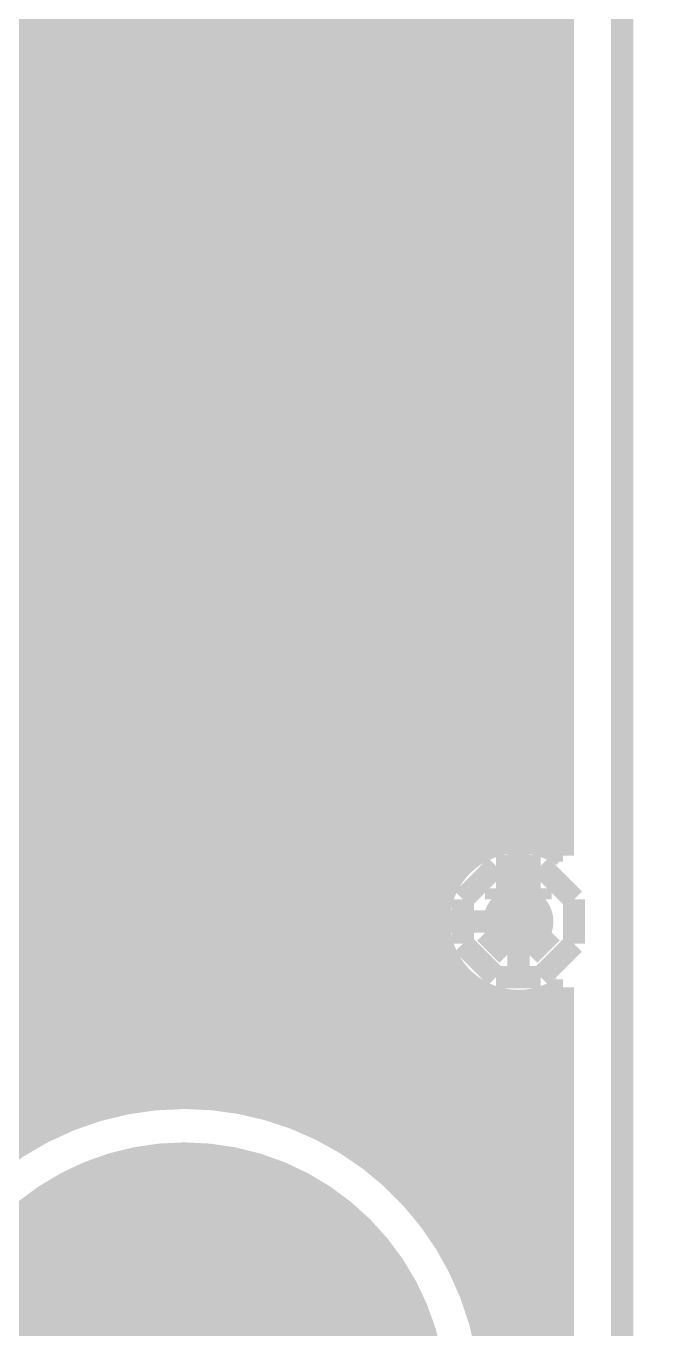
# Model space of a CAD drawing. Extents: x 980 to 1163, y 595 to 881.
# Drawn here: x 1044.55 to 1051.81, y 750.56 to 765.45 of the extents above; entities that cross this region are included whole.
import ezdxf

# ---------------------------------------------------------------- set-up
doc = ezdxf.new("R2010")
doc.units = 0
doc.header["$LTSCALE"] = 10
doc.header["$MEASUREMENT"] = 0
doc.layers.get('0').update_dxf_attribs({"linetype": 'CONTINUOUS'})
for name, color, linetype in [('22-304-2_BOT', 7, 'CONTINUOUS'), ('22-304-2_DRD', 7, 'CONTINUOUS'), ('22-304-2_DRL', 2, 'CONTINUOUS'), ('22-304-2_IN1', 4, 'CONTINUOUS'), ('22-304-2_IN2', 3, 'CONTINUOUS'), ('22-304-2_SMB', 5, 'CONTINUOUS'), ('22-304-2_SMT', 10, 'CONTINUOUS'), ('22-304-2_SPB', 14, 'CONTINUOUS'), ('22-304-2_SSB', 12, 'CONTINUOUS'), ('22-304-2_TOP', 13, 'CONTINUOUS'), ('THRUHOLE_TAP', 7, 'CONTINUOUS')]:
    doc.layers.add(name, color=color, linetype=linetype)

# ---------------------------------------------------------------- blocks, each defined once
blk = doc.blocks.new('ROUND_1')
at = {"const_width": 2.99974}
blk.add_lwpolyline([(-1.49987, 0, 1), (1.49987, 0, 1)], format="xyb", close=True, dxfattribs=at)
blk = doc.blocks.new('ROUND_39')
at = {"const_width": 0.40005}
blk.add_lwpolyline([(-0.200024, 0, 1), (0.200024, 0, 1)], format="xyb", close=True, dxfattribs=at)
blk = doc.blocks.new('RECTANGLE_47')
blk.add_solid([(0.4064, 0.4826), (0.4064, -0.4826), (-0.4064, 0.4826), (-0.4064, -0.4826)])
blk = doc.blocks.new('ROUND_83')
at = {"const_width": 1.6002}
blk.add_lwpolyline([(-0.8001, 0, 1), (0.8001, 0, 1)], format="xyb", close=True, dxfattribs=at)
blk = doc.blocks.new('ROUND_88')
at = {"const_width": 0.10033}
blk.add_lwpolyline([(-0.050164, 0, 1), (0.050164, 0, 1)], format="xyb", close=True, dxfattribs=at)
blk = doc.blocks.new('ROUND_42')
at = {"const_width": 0.40005}
blk.add_lwpolyline([(-0.200024, 0, 1), (0.200024, 0, 1)], format="xyb", close=True, dxfattribs=at)
blk = doc.blocks.new('ROUND_80')
at = {"const_width": 0.10033}
blk.add_lwpolyline([(-0.050164, 0, 1), (0.050164, 0, 1)], format="xyb", close=True, dxfattribs=at)

msp = doc.modelspace()

# ---------------------------------------------------------------- linework, layer by layer
at = {"layer": '22-304-2_BOT'}
for points, const_width in [([(1050.174, 755.214), (1050.174, 778.963), (1050.301, 779.09), (1050.301, 790.901), (1050.555, 791.155)], 0.254), ([(1049.539, 776.413), (1049.539, 755.862)], 0.254), ([(1049.361, 776.235), (1049.361, 755.618)], 0.254), ([(1049.133, 776.007), (1049.133, 753.853)], 0.254), ([(1048.904, 775.778), (1048.904, 753.998)], 0.254), ([(1048.676, 775.549), (1048.676, 754.125)], 0.254), ([(1048.447, 775.321), (1048.447, 754.236)], 0.254), ([(1048.218, 775.092), (1048.218, 754.335)], 0.254), ([(1047.99, 774.864), (1047.99, 754.419)], 0.254), ([(1047.761, 771.541), (1047.761, 758.237)], 0.254), ([(1047.533, 771.102), (1047.533, 758.237)], 0.254), ([(1047.304, 770.927), (1047.304, 758.237)], 0.254), ([(1047.075, 770.759), (1047.075, 758.237)], 0.254), ([(1046.847, 770.53), (1046.847, 758.237)], 0.254), ([(1046.618, 770.302), (1046.618, 758.237)], 0.254), ([(1046.39, 770.073), (1046.39, 758.237)], 0.254), ([(1046.161, 769.845), (1046.161, 758.237)], 0.254), ([(1045.932, 769.616), (1045.932, 758.237)], 0.254), ([(1045.704, 769.387), (1045.704, 758.237)], 0.254), ([(1045.475, 769.159), (1045.475, 758.237)], 0.254), ([(1045.247, 768.93), (1045.247, 758.237)], 0.254), ([(1045.018, 768.702), (1045.018, 758.237)], 0.254), ([(1044.726, 768.409), (1044.726, 758.237)], 0.254), ([(1044.726, 768.409), (1044.726, 758.237)], 0.254), ([(1044.789, 768.473), (1044.789, 758.237)], 0.254), ([(1049.539, 765.501), (1044.726, 765.501)], 0.254), ([(1049.539, 765.273), (1044.726, 765.273)], 0.254), ([(1049.539, 765.044), (1044.726, 765.044)], 0.254), ([(1049.539, 764.815), (1044.726, 764.815)], 0.254), ([(1049.539, 764.587), (1044.726, 764.587)], 0.254), ([(1049.539, 764.358), (1044.726, 764.358)], 0.254), ([(1049.539, 764.13), (1044.726, 764.13)], 0.254), ([(1049.539, 763.901), (1044.726, 763.901)], 0.254), ([(1049.539, 763.672), (1044.726, 763.672)], 0.254), ([(1049.539, 763.444), (1044.726, 763.444)], 0.254), ([(1049.539, 763.215), (1044.726, 763.215)], 0.254), ([(1049.539, 762.987), (1044.726, 762.987)], 0.254), ([(1049.539, 762.758), (1044.726, 762.758)], 0.254), ([(1049.539, 762.529), (1044.726, 762.529)], 0.254), ([(1049.539, 762.301), (1044.726, 762.301)], 0.254), ([(1049.539, 762.072), (1044.726, 762.072)], 0.254), ([(1049.539, 761.844), (1044.726, 761.844)], 0.254), ([(1049.539, 761.615), (1044.726, 761.615)], 0.254), ([(1049.539, 761.386), (1044.726, 761.386)], 0.254), ([(1049.539, 761.158), (1044.726, 761.158)], 0.254), ([(1049.539, 760.929), (1044.726, 760.929)], 0.254), ([(1049.539, 760.701), (1044.726, 760.701)], 0.254), ([(1049.539, 760.472), (1044.726, 760.472)], 0.254), ([(1049.539, 760.243), (1044.726, 760.243)], 0.254), ([(1049.539, 760.015), (1044.726, 760.015)], 0.254), ([(1049.539, 759.786), (1044.726, 759.786)], 0.254), ([(1049.539, 759.558), (1044.726, 759.558)], 0.254), ([(1049.539, 759.329), (1044.726, 759.329)], 0.254), ([(1049.539, 759.1), (1044.726, 759.1)], 0.254), ([(1049.539, 758.872), (1044.726, 758.872)], 0.254), ([(1049.539, 758.643), (1044.726, 758.643)], 0.254), ([(1049.539, 758.415), (1044.726, 758.415)], 0.254), ([(1044.815, 758.237), (1044.739, 758.237)], 0.254), ([(1046.161, 758.237), (1044.815, 758.237)], 0.254), ([(1046.567, 758.237), (1046.161, 758.237)], 0.254), ([(1047.99, 758.237), (1047.99, 756.256), (1046.567, 756.256)], 0.254), ([(1047.99, 758.237), (1046.567, 758.237)], 0.254), ([(1047.075, 758.173), (1047.075, 757.246)], 0.381), ([(1049.539, 758.186), (1047.99, 758.186)], 0.254), ([(1049.539, 757.957), (1047.99, 757.957)], 0.254), ([(1049.539, 757.729), (1047.99, 757.729)], 0.254), ([(1049.539, 757.5), (1047.99, 757.5)], 0.254), ([(1045.653, 757.246), (1043.9, 757.246)], 0.635), ([(1048.142, 757.246), (1047.075, 757.246)], 0.635), ([(1047.926, 757.246), (1047.075, 757.246)], 0.381), ([(1047.075, 756.319), (1047.075, 757.246)], 0.381), ([(1049.539, 757.272), (1047.99, 757.272)], 0.254), ([(1049.539, 757.043), (1047.99, 757.043)], 0.254), ([(1049.539, 756.814), (1047.99, 756.814)], 0.254), ([(1049.539, 756.586), (1047.99, 756.586)], 0.254), ([(1049.539, 756.357), (1047.99, 756.357)], 0.254), ([(1044.739, 756.256), (1043.392, 756.256)], 0.254), ([(1044.561, 756.256), (1044.561, 754.358)], 0.254), ([(1044.815, 756.256), (1044.739, 756.256)], 0.254), ([(1044.789, 756.256), (1044.789, 754.439)], 0.254), ([(1046.161, 756.256), (1044.815, 756.256)], 0.254), ([(1045.018, 756.256), (1045.018, 754.511)], 0.254), ([(1045.247, 756.256), (1045.247, 754.569)], 0.254), ([(1045.475, 756.256), (1045.475, 754.615)], 0.254), ([(1045.704, 756.256), (1045.704, 754.65)], 0.254), ([(1045.932, 756.256), (1045.932, 754.676)], 0.254), ([(1046.567, 756.256), (1046.161, 756.256)], 0.254), ([(1046.161, 756.256), (1046.161, 754.688)], 0.254), ([(1046.39, 756.256), (1046.39, 754.693)], 0.254), ([(1046.618, 756.256), (1046.618, 754.686)], 0.254), ([(1046.847, 756.256), (1046.847, 754.668)], 0.254), ([(1047.075, 756.256), (1047.075, 754.643)], 0.254), ([(1047.304, 756.256), (1047.304, 754.602)], 0.254), ([(1047.533, 756.256), (1047.533, 754.554)], 0.254), ([(1047.761, 756.256), (1047.761, 754.493)], 0.254), ([(1049.539, 756.129), (1043.113, 756.129)], 0.254), ([(1049.539, 755.9), (1043.113, 755.9)], 0.254), ([(1049.389, 755.671), (1043.113, 755.671)], 0.254), ([(1049.295, 755.443), (1043.113, 755.443)], 0.254), ([(1049.267, 755.214), (1043.113, 755.214)], 0.254), ([(1049.295, 754.986), (1043.113, 754.986)], 0.254), ([(1049.361, 754.81), (1049.361, 753.693)], 0.254), ([(1049.389, 754.757), (1043.1, 754.757)], 0.254), ([(1045.087, 754.528), (1043.004, 754.528)], 0.254), ([(1049.58, 754.528), (1047.629, 754.528)], 0.254), ([(1049.59, 754.521), (1049.59, 753.51)], 0.254), ([(1049.819, 754.379), (1049.819, 753.304)], 0.254), ([(1050.174, 754.3), (1048.302, 754.3)], 0.254), ([(1050.047, 754.315), (1050.047, 753.07)], 0.254), ([(1050.174, 754.307), (1050.174, 752.926)], 0.254), ([(1050.174, 754.071), (1048.775, 754.071)], 0.254), ([(1050.174, 753.843), (1049.148, 753.843)], 0.254), ([(1050.174, 753.614), (1049.461, 753.614)], 0.254), ([(1050.174, 753.385), (1049.73, 753.385)], 0.254), ([(1050.174, 753.157), (1049.966, 753.157)], 0.254)]:
    msp.add_lwpolyline(points, dxfattribs=dict(at, const_width=const_width))
at = {"layer": '22-304-2_BOT', "const_width": 0.254}
for points in [[(1049.539, 755.862, 0.201487), (1049.267, 755.214)], [(1049.267, 755.214, 0.414214), (1050.174, 754.307)], [(1046.359, 754.693, 0.414214), (1041.358, 749.692)], [(1050.174, 752.926, 0.220402), (1046.359, 754.693)]]:
    msp.add_lwpolyline(points, format="xyb", dxfattribs=at)
at = {"layer": '22-304-2_DRD', "const_width": 0.254}
for points in [[(1051.358, 645.692), (1051.358, 787.691), (1054.36, 790.69), (1093.159, 790.69), (1096.158, 787.691), (1096.158, 730.69), (1099.158, 727.691), (1143.159, 727.691), (1146.158, 730.69), (1146.158, 819.692), (1143.159, 822.692), (1121.66, 822.692), (1113.659, 830.69), (1113.659, 856.69), (1105.658, 864.691), (1041.858, 864.691), (1033.86, 856.69), (1033.86, 830.69), (1025.859, 822.692), (1004.36, 822.692), (1001.361, 819.692), (1001.361, 758.691), (1024.36, 735.692), (1024.36, 645.692)], [(1047.888, 757.881), (1047.507, 757.5)], [(1048.396, 757.881), (1047.888, 757.881)], [(1048.777, 757.5), (1048.396, 757.881)], [(1047.888, 757.627), (1047.888, 757.5)], [(1048.015, 757.627), (1047.888, 757.627)], [(1048.015, 757.5), (1048.015, 757.627)], [(1048.269, 757.627), (1048.269, 757.5)], [(1048.396, 757.627), (1048.269, 757.627)], [(1048.396, 757.5), (1048.396, 757.627)], [(1047.507, 757.5), (1047.507, 756.992)], [(1047.888, 757.5), (1048.015, 757.5)], [(1048.269, 757.5), (1048.396, 757.5)], [(1048.777, 756.992), (1048.777, 757.5)], [(1048.015, 756.865), (1047.761, 757.119)], [(1048.523, 757.119), (1048.269, 756.865)], [(1047.507, 756.992), (1047.888, 756.611)], [(1048.396, 756.611), (1048.777, 756.992)], [(1048.269, 756.865), (1048.015, 756.865)], [(1047.888, 756.611), (1048.396, 756.611)], [(1049.92, 755.849), (1049.539, 755.468)], [(1050.428, 755.849), (1049.92, 755.849)], [(1050.809, 755.468), (1050.428, 755.849)], [(1049.92, 755.595), (1049.92, 755.468)], [(1050.047, 755.595), (1049.92, 755.595)], [(1050.047, 755.468), (1050.047, 755.595)], [(1050.301, 755.595), (1050.301, 755.468)], [(1050.428, 755.595), (1050.301, 755.595)], [(1050.428, 755.468), (1050.428, 755.595)], [(1049.539, 755.468), (1049.539, 754.96)], [(1049.92, 755.468), (1050.047, 755.468)], [(1050.301, 755.468), (1050.428, 755.468)], [(1050.809, 754.96), (1050.809, 755.468)], [(1049.539, 754.96), (1049.92, 754.579)], [(1050.047, 754.833), (1049.793, 755.087)], [(1050.555, 755.087), (1050.301, 754.833)], [(1050.428, 754.579), (1050.809, 754.96)], [(1050.301, 754.833), (1050.047, 754.833)], [(1049.92, 754.579), (1050.428, 754.579)], [(1047.629, 750.962), (1045.089, 748.422)], [(1047.629, 748.422), (1045.089, 750.962)]]:
    msp.add_lwpolyline(points, dxfattribs=at)
at = {"layer": '22-304-2_DRL', "const_width": 0.254}
msp.add_lwpolyline([(1051.358, 645.692), (1051.358, 787.691), (1054.36, 790.69), (1093.159, 790.69), (1096.158, 787.691), (1096.158, 730.69), (1099.158, 727.691), (1143.159, 727.691), (1146.158, 730.69), (1146.158, 819.692), (1143.159, 822.692), (1121.66, 822.692), (1113.659, 830.69), (1113.659, 856.69), (1105.658, 864.691), (1041.858, 864.691), (1033.86, 856.69), (1033.86, 830.69), (1025.859, 822.692), (1004.36, 822.692), (1001.361, 819.692), (1001.361, 758.691), (1024.36, 735.692), (1024.36, 645.692)], dxfattribs=at)
at = {"layer": '22-304-2_IN1', "const_width": 0.254}
for points in [[(1050.631, 771.394), (1050.631, 755.999)], [(1050.682, 771.445), (1050.682, 764.993)], [(1050.403, 771.165), (1050.403, 756.093)], [(1050.174, 770.937), (1050.174, 756.121)], [(1049.946, 770.708), (1049.946, 756.093)], [(1049.717, 770.48), (1049.717, 755.999)], [(1049.488, 770.251), (1049.488, 755.809)], [(1049.26, 770.022), (1049.26, 751.663)], [(1049.031, 769.85), (1049.031, 757.429)], [(1044.459, 769.756), (1044.459, 752.641)], [(1044.688, 769.756), (1044.688, 752.776)], [(1044.916, 769.756), (1044.916, 752.89)], [(1045.145, 769.756), (1045.145, 752.982)], [(1045.374, 769.756), (1045.374, 753.058)], [(1045.602, 769.756), (1045.602, 753.116)], [(1045.831, 769.756), (1045.831, 753.159)], [(1046.059, 769.756), (1046.059, 753.187)], [(1046.288, 769.756), (1046.288, 753.2)], [(1046.517, 769.756), (1046.517, 753.195)], [(1046.745, 769.756), (1046.745, 753.177)], [(1046.974, 769.756), (1046.974, 753.144)], [(1047.202, 769.756), (1047.202, 753.096)], [(1047.431, 769.756), (1047.431, 757.81)], [(1047.66, 769.756), (1047.66, 758.016)], [(1047.888, 769.756), (1047.888, 758.117)], [(1048.117, 769.756), (1048.117, 758.153)], [(1048.345, 769.756), (1048.345, 758.13)], [(1048.574, 769.756), (1048.574, 758.044)], [(1048.803, 769.768), (1048.803, 757.868)], [(1050.682, 765.4), (1038.998, 765.4)], [(1050.682, 765.171), (1038.998, 765.171)], [(1050.682, 764.942), (1038.998, 764.942)], [(1050.682, 764.993), (1050.682, 755.966)], [(1050.682, 764.714), (1038.998, 764.714)], [(1050.682, 764.485), (1038.998, 764.485)], [(1050.682, 764.257), (1038.998, 764.257)], [(1050.682, 764.028), (1038.998, 764.028)], [(1050.682, 763.799), (1038.998, 763.799)], [(1050.682, 763.571), (1038.998, 763.571)], [(1050.682, 763.342), (1038.998, 763.342)], [(1050.682, 763.114), (1040.72, 763.114)], [(1050.682, 762.885), (1040.982, 762.885)], [(1050.682, 762.656), (1041.114, 762.656)], [(1050.682, 762.428), (1041.17, 762.428)], [(1050.682, 762.199), (1041.167, 762.199)], [(1050.682, 761.971), (1041.104, 761.971)], [(1050.682, 761.742), (1040.962, 761.742)], [(1050.682, 761.513), (1040.672, 761.513)], [(1050.682, 761.285), (1038.998, 761.285)], [(1050.682, 761.056), (1042.681, 761.056)], [(1050.682, 760.828), (1043.169, 760.828)], [(1050.682, 760.599), (1043.291, 760.599)], [(1050.682, 760.37), (1043.316, 760.37)], [(1050.682, 760.142), (1043.316, 760.142)], [(1050.682, 759.913), (1043.316, 759.913)], [(1050.682, 759.685), (1043.316, 759.685)], [(1050.682, 759.456), (1043.316, 759.456)], [(1050.682, 759.227), (1043.316, 759.227)], [(1050.682, 758.999), (1043.316, 758.999)], [(1050.682, 758.77), (1043.316, 758.77)], [(1050.682, 758.542), (1043.316, 758.542)], [(1050.682, 758.313), (1043.316, 758.313)], [(1047.794, 758.084), (1043.316, 758.084)], [(1050.682, 758.084), (1048.49, 758.084)], [(1047.469, 757.856), (1043.316, 757.856)], [(1050.682, 757.856), (1048.815, 757.856)], [(1047.319, 757.627), (1043.316, 757.627)], [(1050.682, 757.627), (1048.965, 757.627)], [(1047.248, 757.399), (1043.316, 757.399)], [(1050.682, 757.399), (1049.036, 757.399)], [(1047.238, 757.17), (1043.316, 757.17)], [(1049.031, 757.063), (1049.031, 751.966)], [(1050.682, 757.17), (1049.047, 757.17)], [(1047.286, 756.941), (1043.316, 756.941)], [(1050.682, 756.941), (1048.996, 756.941)], [(1047.408, 756.713), (1043.316, 756.713)], [(1047.431, 756.682), (1047.431, 753.032)], [(1048.803, 756.624), (1048.803, 752.209)], [(1050.682, 756.713), (1048.876, 756.713)], [(1047.65, 756.484), (1043.316, 756.484)], [(1047.66, 756.479), (1047.66, 752.948)], [(1048.574, 756.449), (1048.574, 752.413)], [(1050.682, 756.484), (1048.635, 756.484)], [(1047.888, 756.375), (1047.888, 752.849)], [(1048.117, 756.339), (1048.117, 752.728)], [(1048.345, 756.362), (1048.345, 752.583)], [(1050.682, 756.256), (1043.316, 756.256)], [(1049.77, 756.027), (1043.316, 756.027)], [(1050.682, 756.027), (1050.578, 756.027)], [(1049.478, 755.798), (1043.316, 755.798)], [(1049.339, 755.57), (1043.316, 755.57)], [(1049.275, 755.341), (1043.316, 755.341)], [(1049.273, 755.113), (1043.316, 755.113)], [(1049.328, 754.884), (1043.316, 754.884)], [(1049.458, 754.655), (1043.316, 754.655)], [(1049.488, 754.62), (1049.488, 751.277)], [(1049.722, 754.427), (1043.316, 754.427)], [(1049.717, 754.429), (1049.717, 750.706)], [(1050.682, 754.427), (1050.626, 754.427)], [(1050.631, 754.429), (1050.631, 646.451)], [(1050.682, 754.462), (1050.682, 646.502)], [(1050.682, 754.198), (1043.316, 754.198)], [(1049.946, 754.335), (1049.946, 681.224)], [(1050.174, 754.307), (1050.174, 681.059)], [(1050.403, 754.335), (1050.403, 680.691)], [(1050.682, 753.97), (1043.316, 753.97)], [(1050.682, 753.741), (1043.316, 753.741)], [(1050.682, 753.512), (1043.316, 753.512)], [(1050.682, 753.284), (1043.316, 753.284)], [(1045.364, 753.055), (1043.316, 753.055)], [(1050.682, 753.055), (1047.352, 753.055)], [(1044.784, 752.827), (1043.316, 752.827)], [(1050.682, 752.827), (1047.931, 752.827)], [(1050.682, 752.598), (1048.323, 752.598)], [(1050.682, 752.369), (1048.625, 752.369)], [(1050.682, 752.141), (1048.869, 752.141)], [(1050.682, 751.912), (1049.074, 751.912)], [(1050.682, 751.684), (1049.245, 751.684)], [(1050.682, 751.455), (1049.392, 751.455)], [(1050.682, 751.226), (1049.514, 751.226)], [(1050.682, 750.998), (1049.613, 750.998)], [(1050.682, 750.769), (1049.697, 750.769)], [(1050.682, 750.541), (1049.763, 750.541)]]:
    msp.add_lwpolyline(points, dxfattribs=at)
for points in [[(1048.142, 758.153, 0.414214), (1047.235, 757.246)], [(1049.049, 757.246, 0.414214), (1048.142, 758.153)], [(1047.235, 757.246, 0.414214), (1048.142, 756.339)], [(1048.142, 756.339, 0.414214), (1049.049, 757.246)], [(1050.174, 756.121, 0.414214), (1049.267, 755.214)], [(1050.682, 755.966, 0.149656), (1050.174, 756.122)], [(1049.267, 755.214, 0.414214), (1050.174, 754.307)], [(1050.174, 754.307, 0.149656), (1050.682, 754.463)], [(1046.359, 753.2, 0.268733), (1043.316, 751.437)], [(1049.867, 749.692, 0.414214), (1046.359, 753.2)]]:
    msp.add_lwpolyline(points, format="xyb", dxfattribs=at)
at = {"layer": '22-304-2_IN2', "const_width": 0.254}
for points in [[(1044.561, 793.418), (1044.561, 752.842)], [(1044.789, 793.002), (1044.789, 752.961)], [(1045.018, 792.74), (1045.018, 753.06)], [(1045.247, 792.555), (1045.247, 753.144)], [(1045.475, 792.42), (1045.475, 753.208)], [(1045.704, 792.324), (1045.704, 753.258)], [(1049.819, 790.441), (1049.819, 756.177)], [(1050.047, 790.264), (1050.047, 756.233)], [(1050.174, 787.98), (1050.174, 756.24)], [(1047.99, 776.824), (1047.99, 752.931)], [(1048.218, 776.824), (1048.218, 752.806)], [(1048.447, 776.824), (1048.447, 752.656)], [(1048.676, 776.824), (1048.676, 752.481)], [(1048.904, 776.824), (1048.904, 752.275)], [(1049.133, 776.824), (1049.133, 752.026)], [(1049.361, 776.824), (1049.361, 755.842)], [(1049.59, 776.824), (1049.59, 756.057)], [(1045.932, 771.313), (1045.932, 753.294)], [(1047.761, 771.211), (1047.761, 753.035)], [(1046.161, 770.985), (1046.161, 753.312)], [(1047.533, 770.939), (1047.533, 753.124)], [(1046.39, 770.817), (1046.39, 753.317)], [(1046.618, 770.728), (1046.618, 753.309)], [(1047.304, 770.792), (1047.304, 753.192)], [(1046.847, 770.698), (1046.847, 753.286)], [(1047.075, 770.718), (1047.075, 753.246)], [(1050.174, 765.501), (1026.951, 765.501)], [(1050.174, 765.273), (1022.669, 765.273)], [(1050.174, 765.044), (1022.737, 765.044)], [(1050.174, 764.815), (1022.75, 764.815)], [(1050.174, 764.587), (1022.714, 764.587)], [(1050.174, 764.358), (1039.854, 764.358)], [(1050.174, 764.13), (1040.367, 764.13)], [(1050.174, 763.901), (1040.571, 763.901)], [(1050.174, 763.672), (1040.68, 763.672)], [(1050.174, 763.444), (1040.731, 763.444)], [(1050.174, 763.215), (1040.728, 763.215)], [(1050.174, 762.987), (1040.672, 762.987)], [(1050.174, 762.758), (1040.553, 762.758)], [(1050.174, 762.529), (1040.334, 762.529)], [(1050.174, 762.301), (1036.537, 762.301)], [(1050.174, 762.072), (1036.715, 762.072)], [(1050.174, 761.844), (1038.574, 761.844)], [(1050.174, 761.615), (1038.871, 761.615)], [(1050.174, 761.386), (1039.029, 761.386)], [(1050.174, 761.158), (1039.11, 761.158)], [(1050.174, 760.929), (1039.135, 760.929)], [(1050.174, 760.701), (1039.11, 760.701)], [(1050.174, 760.472), (1039.029, 760.472)], [(1050.174, 760.243), (1038.871, 760.243)], [(1050.174, 760.015), (1042.473, 760.015)], [(1050.174, 759.786), (1042.724, 759.786)], [(1050.174, 759.558), (1042.862, 759.558)], [(1050.174, 759.329), (1042.93, 759.329)], [(1050.174, 759.1), (1042.943, 759.1)], [(1050.174, 758.872), (1042.907, 758.872)], [(1050.174, 758.643), (1042.811, 758.643)], [(1050.174, 758.415), (1042.633, 758.415)], [(1050.174, 758.186), (1042.267, 758.186)], [(1050.174, 757.957), (1033.111, 757.957)], [(1050.174, 757.729), (1033.23, 757.729)], [(1050.174, 757.5), (1033.286, 757.5)], [(1050.174, 757.272), (1033.288, 757.272)], [(1050.174, 757.043), (1033.238, 757.043)], [(1050.174, 756.814), (1033.128, 756.814)], [(1050.174, 756.586), (1033.184, 756.586)], [(1050.174, 756.357), (1033.271, 756.357)], [(1049.707, 756.129), (1033.301, 756.129)], [(1049.41, 755.9), (1033.278, 755.9)], [(1049.255, 755.671), (1033.202, 755.671)], [(1049.174, 755.443), (1033.055, 755.443)], [(1049.148, 755.214), (1041.937, 755.214)], [(1049.174, 754.986), (1042.45, 754.986)], [(1049.255, 754.757), (1042.653, 754.757)], [(1049.41, 754.528), (1042.763, 754.528)], [(1049.361, 754.589), (1049.361, 751.727)], [(1049.59, 754.371), (1049.59, 751.338)], [(1049.707, 754.3), (1042.813, 754.3)], [(1049.819, 754.252), (1049.819, 750.779)], [(1050.047, 754.196), (1050.047, 681.303)], [(1050.174, 754.071), (1042.811, 754.071)], [(1050.174, 754.188), (1050.174, 681.219)], [(1050.174, 753.843), (1042.755, 753.843)], [(1050.174, 753.614), (1042.636, 753.614)], [(1050.174, 753.385), (1042.417, 753.385)], [(1045.29, 753.157), (1028.795, 753.157)], [(1050.174, 753.157), (1047.426, 753.157)], [(1044.723, 752.928), (1015.734, 752.928)], [(1050.174, 752.928), (1047.992, 752.928)], [(1050.174, 752.7), (1048.384, 752.7)], [(1050.174, 752.471), (1048.688, 752.471)], [(1050.174, 752.242), (1048.935, 752.242)], [(1050.174, 752.014), (1049.143, 752.014)], [(1050.174, 751.785), (1049.318, 751.785)], [(1050.174, 751.557), (1049.468, 751.557)], [(1050.174, 751.328), (1049.595, 751.328)], [(1050.174, 751.099), (1049.699, 751.099)], [(1050.174, 750.871), (1049.788, 750.871)], [(1050.174, 750.642), (1049.859, 750.642)]]:
    msp.add_lwpolyline(points, dxfattribs=at)
for points in [[(1050.174, 756.24, 0.414214), (1049.148, 755.214)], [(1049.148, 755.214, 0.414214), (1050.174, 754.188)], [(1046.359, 753.317, 0.414214), (1042.735, 749.692)], [(1049.986, 749.692, 0.414214), (1046.359, 753.319)]]:
    msp.add_lwpolyline(points, format="xyb", dxfattribs=at)
at = {"layer": '22-304-2_SSB', "const_width": 0.152}
for points in [[(1044.65, 756.421), (1041.729, 756.421), (1041.729, 758.059), (1044.65, 758.059), (1044.65, 756.421)], [(1044.904, 758.072), (1047.825, 758.072), (1047.825, 756.433), (1044.904, 756.433), (1044.904, 758.072)], [(1045.607, 755.146), (1045.727, 755.316), (1045.785, 755.483), (1045.785, 755.824), (1045.727, 755.991), (1045.607, 756.162), (1045.488, 756.162), (1045.371, 755.991), (1045.31, 755.824), (1045.31, 755.483), (1045.371, 755.316), (1045.488, 755.146), (1045.607, 755.146)], [(1046.148, 755.483), (1046.623, 755.483), (1046.387, 756.162), (1046.268, 756.162), (1046.268, 755.146)], [(1046.987, 755.316), (1047.048, 755.146), (1047.403, 755.146), (1047.462, 755.316), (1047.462, 755.991), (1047.403, 756.162), (1047.048, 756.162), (1046.987, 755.991)]]:
    msp.add_lwpolyline(points, dxfattribs=at)
at = {"layer": '22-304-2_TOP', "const_width": 0.254}
for points in [[(1050.174, 771.064), (1043.4, 764.29)], [(1050.174, 771.064), (1050.174, 756.121)], [(1050.047, 770.937), (1050.047, 756.113)], [(1049.819, 770.708), (1049.819, 756.05)], [(1049.59, 770.48), (1049.59, 755.91)], [(1049.361, 770.251), (1049.361, 755.849)], [(1049.133, 770.022), (1049.133, 755.849)], [(1048.904, 769.794), (1048.904, 755.849)], [(1048.676, 769.565), (1048.676, 755.849)], [(1048.447, 769.337), (1048.447, 755.849)], [(1048.218, 769.108), (1048.218, 755.849)], [(1047.99, 768.879), (1047.99, 755.849)], [(1047.761, 768.651), (1047.761, 755.849)], [(1047.533, 768.422), (1047.533, 755.849)], [(1047.304, 768.194), (1047.304, 755.849)], [(1047.075, 767.965), (1047.075, 755.849)], [(1046.847, 767.736), (1046.847, 755.849)], [(1046.618, 767.508), (1046.618, 755.849)], [(1046.39, 767.279), (1046.39, 755.849)], [(1046.161, 767.051), (1046.161, 755.849)], [(1045.932, 766.822), (1045.932, 755.849)], [(1045.704, 766.593), (1045.704, 755.849)], [(1045.475, 766.365), (1045.475, 755.849)], [(1045.247, 766.136), (1045.247, 755.849)], [(1045.018, 765.908), (1045.018, 755.849)], [(1044.789, 765.679), (1044.789, 755.849)], [(1044.561, 765.45), (1044.561, 755.849)], [(1050.174, 765.501), (1044.609, 765.501)], [(1050.174, 765.273), (1044.381, 765.273)], [(1050.174, 765.044), (1044.152, 765.044)], [(1050.174, 764.815), (1043.923, 764.815)], [(1050.174, 764.587), (1043.695, 764.587)], [(1050.174, 764.358), (1043.466, 764.358)], [(1050.174, 764.13), (1043.182, 764.13)], [(1050.174, 763.901), (1040.423, 763.901)], [(1050.174, 763.672), (1040.555, 763.672)], [(1050.174, 763.444), (1040.611, 763.444)], [(1050.174, 763.215), (1040.609, 763.215)], [(1050.174, 762.987), (1040.545, 762.987)], [(1050.174, 762.758), (1040.403, 762.758)], [(1050.174, 762.529), (1040.113, 762.529)], [(1050.174, 762.301), (1036.354, 762.301)], [(1050.174, 762.072), (1036.575, 762.072)], [(1050.174, 761.844), (1036.687, 761.844)], [(1050.174, 761.615), (1038.704, 761.615)], [(1050.174, 761.386), (1038.894, 761.386)], [(1050.174, 761.158), (1038.988, 761.158)], [(1050.174, 760.929), (1039.016, 760.929)], [(1050.174, 760.701), (1038.988, 760.701)], [(1050.174, 760.472), (1038.894, 760.472)], [(1050.174, 760.243), (1038.704, 760.243)], [(1050.174, 760.015), (1042.199, 760.015)], [(1050.174, 759.786), (1042.567, 759.786)], [(1050.174, 759.558), (1042.73, 759.558)], [(1050.174, 759.329), (1042.808, 759.329)], [(1050.174, 759.1), (1042.826, 759.1)], [(1050.174, 758.872), (1042.783, 758.872)], [(1050.174, 758.643), (1042.671, 758.643)], [(1050.174, 758.415), (1042.45, 758.415)], [(1050.174, 758.186), (1032.671, 758.186)], [(1050.174, 757.957), (1032.961, 757.957)], [(1050.174, 757.729), (1033.103, 757.729)], [(1050.174, 757.5), (1033.166, 757.5)], [(1050.174, 757.272), (1033.169, 757.272)], [(1050.174, 757.043), (1033.113, 757.043)], [(1050.174, 756.814), (1032.981, 756.814)], [(1050.174, 756.586), (1033.047, 756.586)], [(1050.174, 756.357), (1033.149, 756.357)], [(1050.174, 756.129), (1033.182, 756.129)], [(1049.527, 755.849), (1033.144, 755.849)], [(1049.58, 755.9), (1033.156, 755.9)], [(1028.33, 754.071), (1029.473, 755.214), (1050.174, 755.214)], [(1045.3, 754.579), (1042.615, 754.579)], [(1045.087, 754.528), (1042.638, 754.528)], [(1044.561, 754.579), (1044.561, 754.358)], [(1044.789, 754.579), (1044.789, 754.439)], [(1045.018, 754.579), (1045.018, 754.511)]]:
    msp.add_lwpolyline(points, dxfattribs=at)
for points in [[(1050.174, 756.121, 0.201487), (1049.527, 755.849)], [(1045.3, 754.579, 0.352995), (1041.358, 749.692)]]:
    msp.add_lwpolyline(points, format="xyb", dxfattribs=at)

# ---------------------------------------------------------------- block references
at = {"layer": '22-304-2_BOT'}
for name, p in [('RECTANGLE_47', (1045.653, 757.246)), ('RECTANGLE_47', (1047.075, 757.246)), ('ROUND_39', (1048.142, 757.246)), ('ROUND_39', (1050.174, 755.214)), ('ROUND_1', (1046.359, 749.692))]:
    msp.add_blockref(name, p, dxfattribs=at)
at = {"layer": '22-304-2_DRL'}
for name, p in [('ROUND_88', (1048.142, 757.246)), ('ROUND_88', (1050.174, 755.214)), ('ROUND_83', (1046.359, 749.692))]:
    msp.add_blockref(name, p, dxfattribs=at)
at = {"layer": '22-304-2_IN1'}
for name, p in [('ROUND_42', (1048.142, 757.246)), ('ROUND_42', (1050.174, 755.214)), ('ROUND_1', (1046.359, 749.692))]:
    msp.add_blockref(name, p, dxfattribs=at)
at = {"layer": '22-304-2_IN2'}
for name, p in [('ROUND_42', (1048.142, 757.246)), ('ROUND_42', (1050.174, 755.214)), ('ROUND_1', (1046.359, 749.692))]:
    msp.add_blockref(name, p, dxfattribs=at)
at = {"layer": '22-304-2_SMB'}
for name, p in [('RECTANGLE_47', (1045.653, 757.246)), ('RECTANGLE_47', (1047.075, 757.246)), ('ROUND_1', (1046.359, 749.692))]:
    msp.add_blockref(name, p, dxfattribs=at)
at = {"layer": '22-304-2_SMT'}
msp.add_blockref('ROUND_1', (1046.359, 749.692), dxfattribs=at)
at = {"layer": '22-304-2_SPB'}
for p in [(1045.653, 757.246), (1047.075, 757.246)]:
    msp.add_blockref('RECTANGLE_47', p, dxfattribs=at)
at = {"layer": '22-304-2_TOP'}
for name, p in [('ROUND_39', (1048.142, 757.246)), ('ROUND_39', (1050.174, 755.214)), ('ROUND_1', (1046.359, 749.692))]:
    msp.add_blockref(name, p, dxfattribs=at)
at = {"layer": 'THRUHOLE_TAP'}
for name, p in [('ROUND_80', (1048.142, 757.246)), ('ROUND_80', (1050.174, 755.214)), ('ROUND_83', (1046.359, 749.692))]:
    msp.add_blockref(name, p, dxfattribs=at)

doc.saveas('drawing.dxf')
